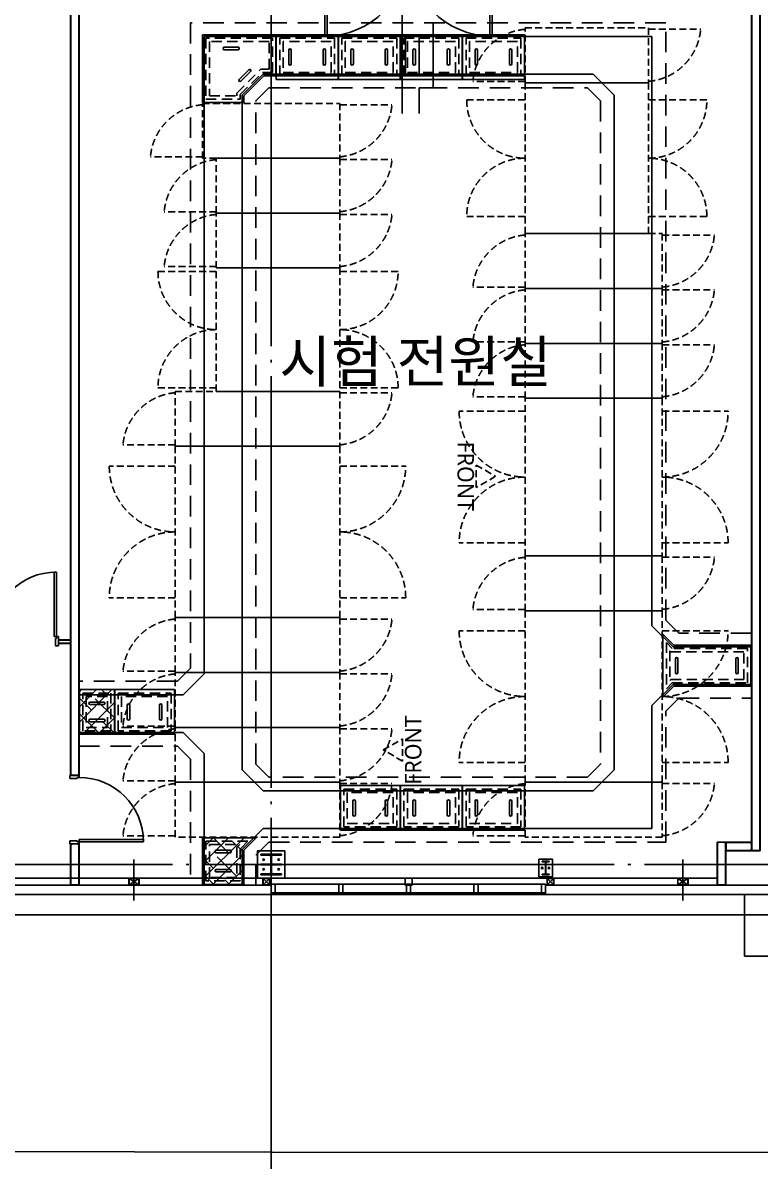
# Model space of a CAD drawing. Header units: millimetres. Extents: x -168200 to 672800, y -7409 to 118800.
# Drawn here: x 61880 to 72628, y 38573 to 55175 of the extents above; entities that cross this region are included whole.
import ezdxf
from ezdxf.enums import TextEntityAlignment as Align

# ---------------------------------------------------------------- set-up
doc = ezdxf.new("R2010")
doc.units = ezdxf.units.MM
doc.header["$LTSCALE"] = 200
for name, pattern in [('CEN-GAUN', [32.2, 30, -1, 0.2, -1]), ('HID', [2.3, 1.5, -0.8]), ('HIDDEN', [0.375, 0.25, -0.125])]:
    doc.linetypes.add(name, pattern=pattern)
for name, color, linetype in [('1 BA', 9, 'Continuous'), ('1 CEN', 15, 'CEN-GAUN'), ('1 FUR', 8, 'HIDDEN'), ('1 RM', 8, 'Continuous')]:
    doc.layers.add(name, color=color, linetype=linetype)
doc.styles.add('GHS', font='malgun.ttf')
doc.styles.add('스타일1', font='malgun.ttf')

msp = doc.modelspace()

# ---------------------------------------------------------------- linework, layer by layer
at = {"layer": '1 BA'}
for p, q in [((72500, 43100), (72500, 56325)), ((72504, 56321), (72504, 43104)), ((72621, 43104), (72621, 56321)), ((72625, 56325), (72625, 43100)), ((62575, 44200), (62575, 56200)), ((62579, 56196), (62579, 44204)), ((62696, 44204), (62696, 56196)), ((62700, 56200), (62700, 44200)), ((66280, 56200), (66280, 54980)), ((66315, 56200), (66315, 54980)), ((68685, 56200), (68685, 54980)), ((68720, 56200), (68720, 54980)), ((67409.1, 55406.8), (67409.1, 54975)), ((67859.1, 55175), (67859.1, 54225)), ((65569.7, 55000), (64500, 55000)), ((64500, 55000), (64500, 54010)), ((71050, 54975), (64525, 54975)), ((64525, 54975), (64525, 45681.8)), ((65569.7, 54400), (65569.7, 55000)), ((66474.7, 55000), (65574.7, 55000)), ((65574.7, 55000), (65574.7, 54350)), ((66315, 54980), (66280, 54980)), ((66474.7, 54350), (66474.7, 55000)), ((67379.7, 55000), (66479.7, 55000)), ((66479.7, 55000), (66479.7, 54350)), ((67379.7, 54350), (67379.7, 55000)), ((68284.7, 55000), (67384.7, 55000)), ((67384.7, 55000), (67384.7, 54350)), ((67409.1, 54975), (67409.1, 54425)), ((67459.1, 54975), (67409.1, 54975)), ((67409.1, 54975), (67659.1, 54975)), ((67459.1, 54425), (67459.1, 54975)), ((67659.1, 54975), (67659.1, 54425)), ((68284.7, 54350), (68284.7, 55000)), ((69189.7, 55000), (68289.7, 55000)), ((68289.7, 55000), (68289.7, 54350)), ((68685, 54980), (68720, 54980)), ((69189.7, 54350), (69189.7, 55000)), ((69189.7, 54400), (69189.7, 55000)), ((71050, 46381.8), (71050, 54975)), ((65016.6, 54818), (64816.6, 54818)), ((64816.6, 54782), (65016.6, 54782)), ((65756.7, 54575), (65756.7, 54775)), ((65792.7, 54775), (65792.7, 54575)), ((66256.7, 54775), (66256.7, 54575)), ((66292.7, 54575), (66292.7, 54775)), ((66661.7, 54575), (66661.7, 54775)), ((66697.7, 54775), (66697.7, 54575)), ((67161.7, 54775), (67161.7, 54575)), ((67197.7, 54575), (67197.7, 54775)), ((67566.7, 54575), (67566.7, 54775)), ((67602.7, 54775), (67602.7, 54575)), ((68066.7, 54775), (68066.7, 54575)), ((68102.7, 54575), (68102.7, 54775)), ((68471.7, 54575), (68471.7, 54775)), ((68507.7, 54775), (68507.7, 54575)), ((68971.7, 54775), (68971.7, 54575)), ((69007.7, 54575), (69007.7, 54775)), ((65174.8, 54490.9), (65033.4, 54349.5)), ((65058.9, 54324.1), (65200.3, 54465.5)), ((65075, 54118.2), (65381.8, 54425)), ((65100, 54107.8), (65392.2, 54400)), ((65381.8, 54425), (70193.2, 54425)), ((65392.2, 54400), (65569.7, 54400)), ((65574.7, 54400), (69189.7, 54400)), ((65574.7, 54350), (66474.7, 54350)), ((66479.7, 54350), (67379.7, 54350)), ((67384.7, 54350), (68284.7, 54350)), ((67409.1, 54425), (67459.1, 54425)), ((67659.1, 54425), (67409.1, 54425)), ((67409.1, 54425), (67409.1, 53853.6)), ((68289.7, 54350), (69189.7, 54350)), ((70193.2, 54425), (70500, 54118.2)), ((67859.1, 54225), (67659.1, 54225)), ((67659.1, 54225), (67659.1, 53853.6)), ((64500, 54010), (65100, 54010)), ((65075, 44281.8), (65075, 54118.2)), ((65100, 54010), (65100, 54107.8)), ((70500, 54118.2), (70500, 44281.8)), ((62335, 46225), (62335, 47165)), ((62335, 47165), (62370, 47165)), ((62370, 46225), (62370, 47165)), ((71356.8, 46075), (71050, 46381.8)), ((62370, 46225), (62335, 46225)), ((62355, 46090), (62355, 46195)), ((62355, 46195), (62370, 46195)), ((62370, 46195), (62370, 46225)), ((62370, 46225), (62400, 46225)), ((62400, 46225), (62400, 46090)), ((62400, 46125), (62400, 46175)), ((62400, 46175), (62575, 46175)), ((62575, 46175), (62575, 46125)), ((71367.2, 46100), (71209.7, 46257.5)), ((71209.7, 46257.5), (71209.7, 45342.5)), ((62400, 46090), (62355, 46090)), ((62355, 46090), (62355, 46090)), ((62355, 46090), (62355, 46090)), ((62575, 46125), (62400, 46125)), ((72500, 46075), (71356.8, 46075)), ((72490, 46100), (71367.2, 46100)), ((72490, 45500), (72490, 46100)), ((72500, 45525), (72500, 46075)), ((71391.7, 45700), (71391.7, 45900)), ((71427.7, 45900), (71427.7, 45700)), ((72272, 45700), (72272, 45900)), ((72308, 45900), (72308, 45700)), ((64525, 45681.8), (64218.2, 45375)), ((71050, 45218.2), (71356.8, 45525)), ((71209.7, 45342.5), (71367.2, 45500)), ((71356.8, 45525), (72500, 45525)), ((71367.2, 45500), (72490, 45500)), ((64218.2, 45375), (62700, 45375)), ((62700, 45375), (62700, 44825)), ((63215.3, 45450), (62705.3, 45450)), ((62705.3, 45450), (62705.3, 44800)), ((63215.3, 44800), (63215.3, 45450)), ((64090.3, 45450), (63220.3, 45450)), ((63220.3, 45450), (63220.3, 44800)), ((64090.3, 44800), (64090.3, 45450)), ((63060.3, 45268), (62860.3, 45268)), ((62860.3, 45232), (63060.3, 45232)), ((63402.3, 45025), (63402.3, 45225)), ((63438.3, 45225), (63438.3, 45025)), ((63872.3, 45225), (63872.3, 45025)), ((63908.3, 45025), (63908.3, 45225)), ((71050, 43425), (71050, 45218.2)), ((62860.3, 45018), (63060.3, 45018)), ((62700, 44825), (64218.2, 44825)), ((63060.3, 44982), (62860.3, 44982)), ((64218.2, 44825), (64525, 44518.2)), ((62705.3, 44800), (63215.3, 44800)), ((63220.3, 44800), (64090.3, 44800)), ((64525, 44518.2), (64525, 42600)), ((62565, 44200), (62565, 44155)), ((62700, 44200), (62565, 44200)), ((62700, 44200), (62575, 44200)), ((62579, 44204), (62696, 44204)), ((62670, 44155), (62670, 44170)), ((62670, 44170), (62700, 44170)), ((62700, 44170), (62700, 44200)), ((65381.8, 43975), (65075, 44281.8)), ((70500, 44281.8), (70193.2, 43975)), ((62565, 44155), (62565, 44155)), ((62565, 44155), (62565, 44155)), ((62565, 44155), (62670, 44155)), ((67379.7, 44050), (66509.7, 44050)), ((66509.7, 44050), (66509.7, 43400)), ((67379.7, 43400), (67379.7, 44050)), ((68284.7, 44050), (67384.7, 44050)), ((67384.7, 44050), (67384.7, 43400)), ((68284.7, 43400), (68284.7, 44050)), ((69189.7, 44050), (68289.7, 44050)), ((68289.7, 44050), (68289.7, 43400)), ((69189.7, 43400), (69189.7, 44050)), ((70193.2, 43975), (65381.8, 43975)), ((66691.7, 43625), (66691.7, 43825)), ((66727.7, 43825), (66727.7, 43625)), ((67161.7, 43825), (67161.7, 43625)), ((67197.7, 43625), (67197.7, 43825)), ((67566.7, 43625), (67566.7, 43825)), ((67602.7, 43825), (67602.7, 43625)), ((68066.7, 43825), (68066.7, 43625)), ((68102.7, 43625), (68102.7, 43825)), ((68471.7, 43625), (68471.7, 43825)), ((68507.7, 43825), (68507.7, 43625)), ((68971.7, 43825), (68971.7, 43625)), ((69007.7, 43625), (69007.7, 43825)), ((65075, 43118.2), (65381.8, 43425)), ((65381.8, 43425), (71050, 43425)), ((66509.7, 43400), (67379.7, 43400)), ((67384.7, 43400), (68284.7, 43400)), ((68289.7, 43400), (69189.7, 43400)), ((62565, 43200), (62565, 43245)), ((62565, 43245), (62565, 43245)), ((62565, 43245), (62565, 43245)), ((62565, 43245), (62670, 43245)), ((62700, 43200), (62565, 43200)), ((62575, 43200), (62700, 43200)), ((62575, 42600), (62575, 43200)), ((62600, 43196), (62579, 43196)), ((62579, 43196), (62579, 42604)), ((62600, 43200), (62600, 43196)), ((62670, 43245), (62670, 43230)), ((62670, 43230), (62700, 43230)), ((62675, 43196), (62675, 43200)), ((62696, 43196), (62675, 43196)), ((62696, 42604), (62696, 43196)), ((62700, 43230), (62700, 43265)), ((62700, 43265), (63640, 43265)), ((62700, 43230), (63640, 43230)), ((62700, 43230), (62700, 43200)), ((62700, 43200), (62700, 42600)), ((63640, 43265), (63640, 43230)), ((64500, 42610), (64500, 43290)), ((64500, 43290), (65282.2, 43290)), ((65282.2, 43290), (65100, 43107.8)), ((72000, 43225), (72125, 43225)), ((72000, 42600), (72000, 43225)), ((72025, 43221), (72004, 43221)), ((72004, 43221), (72004, 42604)), ((72025, 43225), (72025, 43221)), ((72100, 43221), (72100, 43225)), ((72121, 43221), (72100, 43221)), ((72121, 42604), (72121, 43221)), ((72125, 43100), (72125, 43225)), ((72125, 43225), (72500, 43225)), ((72125, 43225), (72125, 42600)), ((72496, 43221), (72129, 43221)), ((72129, 43221), (72129, 43104)), ((72496, 43200), (72496, 43221)), ((72500, 43200), (72496, 43200)), ((72500, 43225), (72500, 43100)), ((64900, 43108), (64700, 43108)), ((64700, 43072), (64900, 43072)), ((65075, 42600), (65075, 43118.2)), ((65100, 43107.8), (65100, 42610)), ((65300, 43100), (65700, 43100)), ((65300, 42700), (65300, 43100)), ((65350, 43035), (65350, 43050)), ((65350, 43050), (65650, 43050)), ((65477, 43035), (65350, 43035)), ((65495, 42783), (65495, 43017)), ((65505, 43017), (65505, 42783)), ((65650, 43035), (65523, 43035)), ((65650, 43050), (65650, 43035)), ((65700, 43100), (65700, 42700)), ((72500, 43100), (72125, 43100)), ((72129, 43104), (72496, 43104)), ((72496, 43104), (72496, 43125)), ((72496, 43125), (72500, 43125)), ((72625, 43100), (72500, 43100)), ((72504, 43104), (72621, 43104)), ((63500, 42975), (63500, 42375)), ((65350, 42906), (65495, 42906)), ((65350, 42894), (65350, 42906)), ((65495, 42894), (65350, 42894)), ((65495, 42906), (65495, 42894)), ((65505, 42906), (65650, 42906)), ((65505, 42894), (65505, 42906)), ((65650, 42894), (65505, 42894)), ((65650, 42906), (65650, 42894)), ((69600, 42980), (69400, 42980)), ((69400, 42980), (69400, 42720)), ((69550, 42950), (69450, 42950)), ((69450, 42950), (69450, 42941)), ((69450, 42941), (69484, 42941)), ((69497, 42928), (69497, 42772)), ((69503, 42772), (69503, 42928)), ((69516, 42941), (69550, 42941)), ((69550, 42941), (69550, 42950)), ((69600, 42720), (69600, 42980)), ((71500, 42975), (71500, 42375)), ((53170, 42700), (72000, 42700)), ((63425, 42600), (63425, 42700)), ((63425, 42700), (63575, 42700)), ((63571, 42604), (63429, 42696)), ((63429, 42604), (63571, 42696)), ((63429, 42604), (63429, 42696)), ((63429, 42696), (63571, 42696)), ((63571, 42696), (63571, 42604)), ((63575, 42700), (63575, 42600)), ((64700, 42828), (64900, 42828)), ((64900, 42792), (64700, 42792)), ((65700, 42700), (65300, 42700)), ((65350, 42750), (65350, 42765)), ((65350, 42765), (65477, 42765)), ((65650, 42750), (65350, 42750)), ((65380, 42600), (65380, 42700)), ((65380, 42700), (65480, 42700)), ((65384, 42696), (65476, 42604)), ((65476, 42696), (65384, 42604)), ((65384, 42604), (65384, 42696)), ((65384, 42696), (65476, 42696)), ((65476, 42696), (65476, 42604)), ((65480, 42700), (65480, 42600)), ((65523, 42765), (65650, 42765)), ((65650, 42765), (65650, 42750)), ((67553, 42700), (67453, 42700)), ((67453, 42700), (67453, 42600)), ((67553, 42600), (67553, 42700)), ((69400, 42720), (69600, 42720)), ((69484, 42759), (69450, 42759)), ((69450, 42759), (69450, 42750)), ((69450, 42750), (69550, 42750)), ((69550, 42759), (69516, 42759)), ((69520, 42600), (69520, 42700)), ((69520, 42700), (69620, 42700)), ((69524, 42696), (69616, 42604)), ((69616, 42696), (69524, 42604)), ((69524, 42604), (69524, 42696)), ((69524, 42696), (69616, 42696)), ((69550, 42750), (69550, 42759)), ((69616, 42696), (69616, 42604)), ((69620, 42700), (69620, 42600)), ((71425, 42600), (71425, 42700)), ((71425, 42700), (71575, 42700)), ((71571, 42604), (71429, 42696)), ((71429, 42604), (71571, 42696)), ((71429, 42604), (71429, 42696)), ((71429, 42696), (71571, 42696)), ((71571, 42696), (71571, 42604)), ((71575, 42700), (71575, 42600)), ((52900, 42600), (65500, 42600)), ((62700, 42600), (62575, 42600)), ((62579, 42604), (62696, 42604)), ((63575, 42600), (63425, 42600)), ((63571, 42604), (63429, 42604)), ((65100, 42610), (64500, 42610)), ((64525, 42600), (65075, 42600)), ((65480, 42600), (65380, 42600)), ((65476, 42604), (65384, 42604)), ((65500, 42615), (65560, 42615)), ((65500, 42465), (65500, 42615)), ((65500, 42465), (65500, 42600)), ((65560, 42615), (65560, 42489)), ((66485, 42614.4), (66545, 42614.4)), ((66485, 42488.4), (66485, 42614.4)), ((66545, 42614.4), (66545, 42488.4)), ((67453, 42600), (67553, 42600)), ((67470, 42614.4), (67530, 42614.4)), ((67470, 42488.4), (67470, 42614.4)), ((67530, 42614.4), (67530, 42488.4)), ((68455, 42614.4), (68515, 42614.4)), ((68455, 42488.4), (68455, 42614.4)), ((68515, 42614.4), (68515, 42488.4)), ((69440, 42615), (69440, 42489)), ((69500, 42615), (69440, 42615)), ((69500, 42615), (69500, 42465)), ((69500, 42465), (69500, 42615)), ((69500, 42600), (72900, 42600)), ((69620, 42600), (69520, 42600)), ((69616, 42604), (69524, 42604)), ((71575, 42600), (71425, 42600)), ((71571, 42604), (71429, 42604)), ((72000, 42600), (72900, 42600)), ((72125, 42600), (72000, 42600)), ((72004, 42604), (72121, 42604)), ((52900, 42465.2), (72900, 42465.2)), ((52900, 42465), (67000, 42465)), ((65560, 42489), (65500, 42489)), ((65530, 42465), (65500, 42465)), ((65530, 42489), (65530, 42465)), ((66545, 42488.4), (66485, 42488.4)), ((66515, 42488.4), (66515, 42464.4)), ((67530, 42488.4), (67470, 42488.4)), ((67500, 42488.4), (67500, 42464.4)), ((68515, 42488.4), (68455, 42488.4)), ((68485, 42488.4), (68485, 42464.4)), ((69440, 42489), (69500, 42489)), ((69470, 42489), (69470, 42465)), ((69470, 42465), (69500, 42465)), ((69500, 42465), (72900, 42465)), ((72900, 42165.2), (52900, 42165.2)), ((65516.7, 38705.3), (57648.5, 38724.4)), ((74179.4, 38699), (65516.7, 38705.3))]:
    msp.add_line(p, q, dxfattribs=at)
at = {"layer": '1 BA', "linetype": 'HID'}
for p, q in [((71250, 55175), (64325, 55175)), ((64325, 55175), (64325, 45764.7)), ((71250, 46464.7), (71250, 55175)), ((65275, 54035.3), (65464.7, 54225)), ((65464.7, 54225), (70110.3, 54225)), ((70110.3, 54225), (70300, 54035.3)), ((65275, 44364.7), (65275, 54035.3)), ((70300, 54035.3), (70300, 44364.7)), ((71439.7, 46275), (71250, 46464.7)), ((72500, 46275), (71439.7, 46275)), ((72500, 45325), (72500, 46275)), ((64325, 45764.7), (64135.3, 45575)), ((64135.3, 45575), (62700, 45575)), ((62700, 45575), (62700, 44625)), ((71250, 45135.3), (71439.7, 45325)), ((71439.7, 45325), (72500, 45325)), ((71250, 43225), (71250, 45135.3)), ((62700, 44625), (64135.3, 44625)), ((64135.3, 44625), (64325, 44435.3)), ((64325, 44435.3), (64325, 42600)), ((65464.7, 44175), (65275, 44364.7)), ((70300, 44364.7), (70110.3, 44175)), ((70110.3, 44175), (65464.7, 44175)), ((65275, 43035.3), (65464.7, 43225)), ((65464.7, 43225), (71250, 43225)), ((65275, 42600), (65275, 43035.3)), ((64325, 42600), (65275, 42600))]:
    msp.add_line(p, q, dxfattribs=at)
at = {"layer": '1 BA', "linetype": 'HID', "ltscale": 0.5}
for p, q in [((65519.7, 54950), (64550, 54950)), ((64550, 54950), (64550, 54060)), ((65469.7, 54900), (64600, 54900)), ((64600, 54900), (64600, 54110)), ((65469.7, 54500), (65469.7, 54900)), ((65519.7, 54450), (65519.7, 54950)), ((65624.7, 54950), (66424.7, 54950)), ((65624.7, 54400), (65624.7, 54950)), ((66374.7, 54900), (65674.7, 54900)), ((65674.7, 54900), (65674.7, 54450)), ((66374.7, 54450), (66374.7, 54900)), ((66424.7, 54950), (66424.7, 54400)), ((66529.7, 54950), (67329.7, 54950)), ((66529.7, 54400), (66529.7, 54950)), ((67279.7, 54900), (66579.7, 54900)), ((66579.7, 54900), (66579.7, 54450)), ((67279.7, 54450), (67279.7, 54900)), ((67329.7, 54950), (67329.7, 54400)), ((67434.7, 54950), (68234.7, 54950)), ((67434.7, 54400), (67434.7, 54950)), ((68184.7, 54900), (67484.7, 54900)), ((67484.7, 54900), (67484.7, 54450)), ((68184.7, 54450), (68184.7, 54900)), ((68234.7, 54950), (68234.7, 54400)), ((68339.7, 54950), (69139.7, 54950)), ((68339.7, 54400), (68339.7, 54950)), ((69089.7, 54900), (68389.7, 54900)), ((68389.7, 54900), (68389.7, 54450)), ((69089.7, 54450), (69089.7, 54900)), ((69139.7, 54950), (69139.7, 54400)), ((65000, 54149.2), (65350.8, 54500)), ((65350.8, 54500), (65469.7, 54500)), ((65050, 54128.5), (65371.5, 54450)), ((65371.5, 54450), (65519.7, 54450)), ((66424.7, 54400), (65624.7, 54400)), ((65674.7, 54450), (66374.7, 54450)), ((67329.7, 54400), (66529.7, 54400)), ((66579.7, 54450), (67279.7, 54450)), ((68234.7, 54400), (67434.7, 54400)), ((67484.7, 54450), (68184.7, 54450)), ((69139.7, 54400), (68339.7, 54400)), ((68389.7, 54450), (69089.7, 54450)), ((65000, 54110), (65000, 54149.2)), ((65050, 54060), (65050, 54128.5)), ((64550, 54060), (65050, 54060)), ((64600, 54110), (65000, 54110)), ((71346.5, 46050), (71259.7, 46136.7)), ((71259.7, 46136.7), (71259.7, 45463.3)), ((71325.8, 46000), (71309.7, 46016)), ((71309.7, 46016), (71309.7, 45584)), ((72390, 46000), (71325.8, 46000)), ((72440, 46050), (71346.5, 46050)), ((72390, 45600), (72390, 46000)), ((72440, 45550), (72440, 46050)), ((71259.7, 45463.3), (71346.5, 45550)), ((71309.7, 45584), (71325.8, 45600)), ((71325.8, 45600), (72390, 45600)), ((71346.5, 45550), (72440, 45550)), ((62755.3, 45400), (63165.3, 45400)), ((62755.3, 44850), (62755.3, 45400)), ((63115.3, 45350), (62805.3, 45350)), ((62805.3, 45350), (62805.3, 44900)), ((63115.3, 44900), (63115.3, 45350)), ((63165.3, 45400), (63165.3, 44850)), ((63270.3, 45400), (64040.3, 45400)), ((63270.3, 44850), (63270.3, 45400)), ((63990.3, 45350), (63320.3, 45350)), ((63320.3, 45350), (63320.3, 44900)), ((63990.3, 44900), (63990.3, 45350)), ((64040.3, 45400), (64040.3, 44850)), ((63165.3, 44850), (62755.3, 44850)), ((62805.3, 44900), (63115.3, 44900)), ((64040.3, 44850), (63270.3, 44850)), ((63320.3, 44900), (63990.3, 44900)), ((66559.7, 44000), (67329.7, 44000)), ((66559.7, 43450), (66559.7, 44000)), ((67329.7, 44000), (67329.7, 43450)), ((67434.7, 44000), (68234.7, 44000)), ((67434.7, 43450), (67434.7, 44000)), ((68234.7, 44000), (68234.7, 43450)), ((68339.7, 44000), (69139.7, 44000)), ((68339.7, 43450), (68339.7, 44000)), ((69139.7, 44000), (69139.7, 43450)), ((67279.7, 43950), (66609.7, 43950)), ((66609.7, 43950), (66609.7, 43500)), ((67279.7, 43500), (67279.7, 43950)), ((68184.7, 43950), (67484.7, 43950)), ((67484.7, 43950), (67484.7, 43500)), ((68184.7, 43500), (68184.7, 43950)), ((69089.7, 43950), (68389.7, 43950)), ((68389.7, 43950), (68389.7, 43500)), ((69089.7, 43500), (69089.7, 43950)), ((66609.7, 43500), (67279.7, 43500)), ((67484.7, 43500), (68184.7, 43500)), ((68389.7, 43500), (69089.7, 43500)), ((67329.7, 43450), (66559.7, 43450)), ((68234.7, 43450), (67434.7, 43450)), ((69139.7, 43450), (68339.7, 43450)), ((64550, 42660), (64550, 43240)), ((64550, 43240), (65161.5, 43240)), ((64600, 42710), (64600, 43190)), ((64600, 43190), (65040.8, 43190)), ((65040.8, 43190), (65000, 43149.2)), ((65161.5, 43240), (65050, 43128.5)), ((65000, 43149.2), (65000, 42710)), ((65050, 43128.5), (65050, 42660)), ((65000, 42710), (64600, 42710)), ((65050, 42660), (64550, 42660))]:
    msp.add_line(p, q, dxfattribs=at)
at = {"layer": '1 BA', "ltscale": 253}
for p, q in [((62401.6, 46165), (62400, 46165)), ((62573.4, 46173.4), (62401.6, 46173.4)), ((62401.6, 46173.4), (62401.6, 46165)), ((62573.4, 46126.6), (62573.4, 46173.4)), ((62400, 46135), (62401.6, 46135)), ((62401.6, 46135), (62401.6, 46126.6)), ((62401.6, 46126.6), (62573.4, 46126.6))]:
    msp.add_line(p, q, dxfattribs=at)
at = {"layer": '1 BA', "linetype": 'Continuous'}
for p, q in [((62705.3, 45425.2), (62730, 45450)), ((62705.3, 45200.7), (62954.5, 45450)), ((62705.3, 44976.2), (63179.1, 45450)), ((62879.2, 45150.1), (62705.3, 45324.1)), ((63103.7, 45374.7), (63028.4, 45450)), ((62753.6, 44800), (63215.3, 45261.7)), ((63215.3, 45038.6), (62935.3, 45318.5)), ((62991.5, 44813.4), (62710.8, 45094)), ((62978.1, 44800), (63215.3, 45037.2)), ((63215.3, 44814.1), (63047.6, 44981.8)), ((63202.6, 44800), (63215.3, 44812.7)), ((64500, 43134.1), (64655.9, 43290)), ((64500, 42909.6), (64880.4, 43290)), ((64500, 42685.1), (65104.9, 43290)), ((64545.6, 43179.7), (64500, 43225.3)), ((64882.4, 43067.4), (64659.8, 43290)), ((65100, 43074.3), (64938.5, 43235.8)), ((64657.8, 42842.9), (64500, 43000.8)), ((64649.4, 42610), (65100, 43060.6)), ((64994.6, 42730.7), (64714, 43011.3)), ((64873.9, 42610), (65100, 42836.1)), ((65100, 42849.8), (65050.7, 42899.1)), ((64666.3, 42610), (64500, 42776.3)), ((64890.8, 42610), (64826.2, 42674.6)), ((65098.4, 42610), (65100, 42611.6)), ((69500, 42615), (65560, 42615))]:
    msp.add_line(p, q, dxfattribs=at)
at = {"layer": '1 BA', "linetype": 'Continuous', "ltscale": 2}
for p, q in [((65530, 42489), (69500, 42489)), ((65530, 42465), (69470, 42465))]:
    msp.add_line(p, q, dxfattribs=at)
at = {"layer": '1 BA', "ltscale": 2}
for p, q in [((72400, 42465), (72400, 41565)), ((72400, 41565), (77400, 41565))]:
    msp.add_line(p, q, dxfattribs=at)
at = {"layer": '1 BA'}
for centre, radius in [((65390, 42970.5), 11), ((65390, 42829.5), 11), ((65610, 42970.5), 11), ((65610, 42829.5), 11), ((69450, 42850), 12), ((69550, 42850), 12)]:
    msp.add_circle(centre, radius, dxfattribs=at)
for centre, radius, start, end in [((66280, 56200), 1220, 270, 0), ((68720, 56200), 1220, 180, 270), ((64816.6, 54800), 18, 90, 270), ((65016.6, 54800), 18, 270, 90), ((65774.7, 54775), 18, 0, 180), ((66274.7, 54775), 18, 0, 180), ((66679.7, 54775), 18, 0, 180), ((67179.7, 54775), 18, 0, 180), ((67584.7, 54775), 18, 0, 180), ((68084.7, 54775), 18, 0, 180), ((68489.7, 54775), 18, 0, 180), ((68989.7, 54775), 18, 0, 180), ((65187.6, 54478.2), 18, 315, 135), ((65774.7, 54575), 18, 180, 0), ((66274.7, 54575), 18, 180, 0), ((66679.7, 54575), 18, 180, 0), ((67179.7, 54575), 18, 180, 0), ((67584.7, 54575), 18, 180, 0), ((68084.7, 54575), 18, 180, 0), ((68489.7, 54575), 18, 180, 0), ((68989.7, 54575), 18, 180, 0), ((65046.1, 54336.8), 18, 135, 315), ((62370, 46225), 940, 90, 180), ((71409.7, 45900), 18, 0, 180), ((72290, 45900), 18, 0, 180), ((71409.7, 45700), 18, 180, 0), ((72290, 45700), 18, 180, 0), ((62860.3, 45250), 18, 90, 270), ((63060.3, 45250), 18, 270, 90), ((63420.3, 45225), 18, 0, 180), ((63890.3, 45225), 18, 0, 180), ((62860.3, 45000), 18, 90, 270), ((63060.3, 45000), 18, 270, 90), ((63420.3, 45025), 18, 180, 0), ((63890.3, 45025), 18, 180, 0), ((62700, 43230), 940, 0, 90), ((66709.7, 43825), 18, 0, 180), ((67179.7, 43825), 18, 0, 180), ((67584.7, 43825), 18, 0, 180), ((68084.7, 43825), 18, 0, 180), ((68489.7, 43825), 18, 0, 180), ((68989.7, 43825), 18, 0, 180), ((66709.7, 43625), 18, 180, 0), ((67179.7, 43625), 18, 180, 0), ((67584.7, 43625), 18, 180, 0), ((68084.7, 43625), 18, 180, 0), ((68489.7, 43625), 18, 180, 0), ((68989.7, 43625), 18, 180, 0), ((64700, 43090), 18, 90, 270), ((64900, 43090), 18, 270, 90), ((65477, 43017), 18, 0, 90), ((65523, 43017), 18, 90, 180), ((69484, 42928), 13, 0.18413, 90.18413), ((69516, 42928), 13, 90.18413, 180.18413), ((64700, 42810), 18, 90, 270), ((64900, 42810), 18, 270, 90), ((65477, 42783), 18, 270, 0), ((65523, 42783), 18, 180, 270), ((69484, 42772), 13, 270.18413, 0.18413), ((69516, 42772), 13, 180.18413, 270.18413)]:
    msp.add_arc(centre, radius, start, end, dxfattribs=at)
at = {"layer": '1 CEN'}
for p, q in [((65500, 95100), (65500, 32900)), ((65500, 95100), (65500, 32900)), ((32300, 42900), (117500, 42900)), ((32300, 42900), (117500, 42900))]:
    msp.add_line(p, q, dxfattribs=at)
at = {"layer": '1 FUR', "ltscale": 2}
for p, q in [((69199.7, 54300), (69199.7, 55100)), ((69199.7, 55100), (70999.7, 55100)), ((69199.7, 54300), (69199.7, 55100)), ((69199.7, 55100), (70999.7, 55100)), ((70999.7, 55100), (70999.7, 54300)), ((70999.7, 55100), (70999.7, 54300)), ((70999.7, 55080), (71759.7, 55080)), ((70999.7, 55080), (71759.7, 55080)), ((69199.7, 54320), (68439.7, 54320)), ((69199.7, 54320), (68439.7, 54320)), ((70999.7, 54300), (69199.7, 54300)), ((69199.7, 52100), (69199.7, 54300)), ((69199.7, 54300), (70999.7, 54300)), ((70999.7, 54300), (69199.7, 54300)), ((69199.7, 52100), (69199.7, 54300)), ((69199.7, 54300), (70999.7, 54300)), ((70999.7, 54300), (70999.7, 52100)), ((70999.7, 54300), (70999.7, 52100)), ((64500.3, 53200), (64500.3, 54000)), ((64500.3, 54000), (66500.3, 54000)), ((64500.3, 53200), (64500.3, 54000)), ((64500.3, 54000), (66500.3, 54000)), ((66500.3, 54000), (66500.3, 53200)), ((66500.3, 54000), (66500.3, 53200)), ((66500.3, 53980), (67260.3, 53980)), ((66500.3, 53980), (67260.3, 53980)), ((69199.7, 54050), (68349.7, 54050)), ((69199.7, 54050), (68349.7, 54050)), ((70999.7, 54050), (71849.7, 54050)), ((70999.7, 54050), (71849.7, 54050)), ((64500.3, 53220), (63740.3, 53220)), ((64500.3, 53220), (63740.3, 53220)), ((66500.3, 53200), (64500.3, 53200)), ((66500.3, 53200), (64500.3, 53200)), ((64700.3, 52400), (64700.3, 53200)), ((64700.3, 53200), (66500.3, 53200)), ((64700.3, 52400), (64700.3, 53200)), ((64700.3, 53200), (66500.3, 53200)), ((66500.3, 53200), (66500.3, 52400)), ((66500.3, 53200), (66500.3, 52400)), ((66500.3, 53180), (67260.3, 53180)), ((66500.3, 53180), (67260.3, 53180)), ((64700.3, 52420), (63940.3, 52420)), ((64700.3, 52420), (63940.3, 52420)), ((66500.3, 52400), (64700.3, 52400)), ((64700.3, 51600), (64700.3, 52400)), ((64700.3, 52400), (66500.3, 52400)), ((66500.3, 52400), (64700.3, 52400)), ((64700.3, 51600), (64700.3, 52400)), ((64700.3, 52400), (66500.3, 52400)), ((66500.3, 52400), (66500.3, 51600)), ((66500.3, 52400), (66500.3, 51600)), ((66500.3, 52380), (67260.3, 52380)), ((66500.3, 52380), (67260.3, 52380)), ((69199.7, 52350), (68349.7, 52350)), ((69199.7, 52350), (68349.7, 52350)), ((70999.7, 52350), (71849.7, 52350)), ((70999.7, 52350), (71849.7, 52350)), ((70999.7, 52100), (69199.7, 52100)), ((69199.7, 51300), (69199.7, 52100)), ((69199.7, 52100), (71199.7, 52100)), ((69199.7, 51300), (69199.7, 52100)), ((69199.7, 52100), (71199.7, 52100)), ((70999.7, 52100), (69199.7, 52100)), ((69199.7, 51300), (69199.7, 52100)), ((69199.7, 52100), (71199.7, 52100)), ((69199.7, 51300), (69199.7, 52100)), ((69199.7, 52100), (71199.7, 52100)), ((71199.7, 52100), (71199.7, 51300)), ((71199.7, 52100), (71199.7, 51300)), ((71199.7, 52100), (71199.7, 51300)), ((71199.7, 52100), (71199.7, 51300)), ((71199.7, 52080), (71959.7, 52080)), ((71199.7, 52080), (71959.7, 52080)), ((64700.3, 51550), (63850.3, 51550)), ((64700.3, 51550), (63850.3, 51550)), ((64700.3, 51620), (63940.3, 51620)), ((64700.3, 51620), (63940.3, 51620)), ((66500.3, 51600), (64700.3, 51600)), ((64700.3, 49800), (64700.3, 51600)), ((64700.3, 51600), (66500.3, 51600)), ((66500.3, 51600), (64700.3, 51600)), ((64700.3, 49800), (64700.3, 51600)), ((64700.3, 51600), (66500.3, 51600)), ((66500.3, 51600), (66500.3, 49800)), ((66500.3, 51600), (66500.3, 49800)), ((66500.3, 51550), (67350.3, 51550)), ((66500.3, 51550), (67350.3, 51550)), ((69199.7, 51320), (68439.7, 51320)), ((69199.7, 51320), (68439.7, 51320)), ((71199.7, 51300), (69199.7, 51300)), ((71199.7, 51300), (69199.7, 51300)), ((69199.7, 50500), (69199.7, 51300)), ((69199.7, 51300), (71199.7, 51300)), ((69199.7, 50500), (69199.7, 51300)), ((69199.7, 51300), (71199.7, 51300)), ((71199.7, 51300), (69199.7, 51300)), ((71199.7, 51300), (69199.7, 51300)), ((69199.7, 50500), (69199.7, 51300)), ((69199.7, 51300), (71199.7, 51300)), ((69199.7, 50500), (69199.7, 51300)), ((69199.7, 51300), (71199.7, 51300)), ((71199.7, 51300), (71199.7, 50500)), ((71199.7, 51300), (71199.7, 50500)), ((71199.7, 51300), (71199.7, 50500)), ((71199.7, 51300), (71199.7, 50500)), ((71199.7, 51280), (71959.7, 51280)), ((71199.7, 51280), (71959.7, 51280)), ((69199.7, 50520), (68439.7, 50520)), ((69199.7, 50520), (68439.7, 50520)), ((71199.7, 50500), (69199.7, 50500)), ((69199.7, 49700), (69199.7, 50500)), ((69199.7, 50500), (71199.7, 50500)), ((71199.7, 50500), (69199.7, 50500)), ((71199.7, 50500), (69199.7, 50500)), ((69199.7, 49700), (69199.7, 50500)), ((69199.7, 50500), (71199.7, 50500)), ((71199.7, 50500), (69199.7, 50500)), ((71199.7, 50500), (71199.7, 49700)), ((71199.7, 50500), (71199.7, 49700)), ((71199.7, 50480), (71959.7, 50480)), ((71199.7, 50480), (71959.7, 50480)), ((64700.3, 49850), (63850.3, 49850)), ((64700.3, 49850), (63850.3, 49850)), ((66500.3, 49850), (67350.3, 49850)), ((66500.3, 49850), (67350.3, 49850)), ((64100.3, 49000), (64100.3, 49800)), ((64100.3, 49800), (66500.3, 49800)), ((64100.3, 49000), (64100.3, 49800)), ((64100.3, 49800), (66500.3, 49800)), ((66500.3, 49800), (64700.3, 49800)), ((66500.3, 49800), (64700.3, 49800)), ((66500.3, 49800), (66500.3, 49000)), ((66500.3, 49800), (66500.3, 49000)), ((66500.3, 49780), (67260.3, 49780)), ((66500.3, 49780), (67260.3, 49780)), ((69199.7, 49720), (68439.7, 49720)), ((69199.7, 49720), (68439.7, 49720)), ((69199.7, 47400), (69199.7, 49700)), ((69199.7, 49700), (71199.7, 49700)), ((71199.7, 49700), (69199.7, 49700)), ((69199.7, 47400), (69199.7, 49700)), ((69199.7, 49700), (71199.7, 49700)), ((71199.7, 49700), (69199.7, 49700)), ((71199.7, 49700), (71199.7, 47400)), ((71199.7, 49700), (71199.7, 47400)), ((69199.7, 49510), (68239.7, 49510)), ((69199.7, 49510), (68239.7, 49510)), ((71199.7, 49510), (72159.7, 49510)), ((71199.7, 49510), (72159.7, 49510)), ((64100.3, 49020), (63340.3, 49020)), ((64100.3, 49020), (63340.3, 49020)), ((66500.3, 49000), (64100.3, 49000)), ((64100.3, 46500), (64100.3, 49000)), ((64100.3, 49000), (66500.3, 49000)), ((66500.3, 49000), (64100.3, 49000)), ((64100.3, 46500), (64100.3, 49000)), ((64100.3, 49000), (66500.3, 49000)), ((66500.3, 49000), (66500.3, 46500)), ((66500.3, 49000), (66500.3, 46500)), ((64100.3, 48710), (63140.3, 48710)), ((64100.3, 48710), (63140.3, 48710)), ((66500.3, 48710), (67460.3, 48710)), ((66500.3, 48710), (67460.3, 48710)), ((68489.7, 48724.2), (68771.5, 48561.4)), ((68489.7, 48398.7), (68489.7, 48724.2)), ((68489.7, 48724.2), (68771.5, 48561.4)), ((68489.7, 48398.7), (68489.7, 48724.2)), ((68771.5, 48561.4), (68489.7, 48398.7)), ((68771.5, 48561.4), (68489.7, 48398.7)), ((69199.7, 47590), (68239.7, 47590)), ((69199.7, 47590), (68239.7, 47590)), ((71199.7, 47590), (72159.7, 47590)), ((71199.7, 47590), (72159.7, 47590)), ((71199.7, 47400), (69199.7, 47400)), ((69199.7, 46600), (69199.7, 47400)), ((69199.7, 47400), (71199.7, 47400)), ((71199.7, 47400), (69199.7, 47400)), ((69199.7, 46600), (69199.7, 47400)), ((69199.7, 47400), (71199.7, 47400)), ((71199.7, 47400), (71199.7, 46600)), ((71199.7, 47400), (71199.7, 46600)), ((71199.7, 47380), (71959.7, 47380)), ((71199.7, 47380), (71959.7, 47380)), ((64100.3, 46790), (63140.3, 46790)), ((64100.3, 46790), (63140.3, 46790)), ((66500.3, 46790), (67460.3, 46790)), ((66500.3, 46790), (67460.3, 46790)), ((64100.3, 45700), (64100.3, 46500)), ((64100.3, 46500), (66500.3, 46500)), ((66500.3, 46500), (64100.3, 46500)), ((64100.3, 45700), (64100.3, 46500)), ((64100.3, 46500), (66500.3, 46500)), ((66500.3, 46500), (64100.3, 46500)), ((66500.3, 46500), (66500.3, 45700)), ((66500.3, 46500), (66500.3, 45700)), ((69199.7, 46620), (68439.7, 46620)), ((69199.7, 46620), (68439.7, 46620)), ((71199.7, 46600), (69199.7, 46600)), ((69199.7, 44100), (69199.7, 46600)), ((69199.7, 46600), (71199.7, 46600)), ((71199.7, 46600), (69199.7, 46600)), ((69199.7, 44100), (69199.7, 46600)), ((69199.7, 46600), (71199.7, 46600)), ((71199.7, 46600), (71199.7, 44100)), ((71199.7, 46600), (71199.7, 44100)), ((66500.3, 46480), (67260.3, 46480)), ((66500.3, 46480), (67260.3, 46480)), ((69199.7, 46310), (68239.7, 46310)), ((69199.7, 46310), (68239.7, 46310)), ((71199.7, 46310), (72159.7, 46310)), ((71199.7, 46310), (72159.7, 46310)), ((64100.3, 45720), (63340.3, 45720)), ((64100.3, 45720), (63340.3, 45720)), ((66500.3, 45700), (64100.3, 45700)), ((64100.3, 44900), (64100.3, 45700)), ((64100.3, 45700), (66500.3, 45700)), ((66500.3, 45700), (64100.3, 45700)), ((64100.3, 44900), (64100.3, 45700)), ((64100.3, 45700), (66500.3, 45700)), ((66500.3, 45700), (66500.3, 44900)), ((66500.3, 45700), (66500.3, 44900)), ((66500.3, 45680), (67260.3, 45680)), ((66500.3, 45680), (67260.3, 45680)), ((64100.3, 44920), (63340.3, 44920)), ((64100.3, 44920), (63340.3, 44920)), ((66500.3, 44900), (64100.3, 44900)), ((64100.3, 44100), (64100.3, 44900)), ((64100.3, 44900), (66500.3, 44900)), ((66500.3, 44900), (64100.3, 44900)), ((64100.3, 44100), (64100.3, 44900)), ((64100.3, 44900), (66500.3, 44900)), ((66500.3, 44900), (66500.3, 44100)), ((66500.3, 44900), (66500.3, 44100)), ((66500.3, 44880), (67260.3, 44880)), ((66500.3, 44880), (67260.3, 44880)), ((67133.3, 44570.4), (67415.2, 44733.1)), ((67133.3, 44570.4), (67415.2, 44733.1)), ((67415.2, 44733.1), (67415.2, 44407.6)), ((67415.2, 44733.1), (67415.2, 44407.6)), ((67415.2, 44407.6), (67133.3, 44570.4)), ((67415.2, 44407.6), (67133.3, 44570.4)), ((69199.7, 44390), (68239.7, 44390)), ((69199.7, 44390), (68239.7, 44390)), ((71199.7, 44390), (72159.7, 44390)), ((71199.7, 44390), (72159.7, 44390)), ((64100.3, 44120), (63340.3, 44120)), ((64100.3, 44120), (63340.3, 44120)), ((66500.3, 44100), (64100.3, 44100)), ((64100.3, 43300), (64100.3, 44100)), ((64100.3, 44100), (66500.3, 44100)), ((66500.3, 44100), (64100.3, 44100)), ((64100.3, 43300), (64100.3, 44100)), ((64100.3, 44100), (66500.3, 44100)), ((66500.3, 44100), (66500.3, 43300)), ((66500.3, 44100), (66500.3, 43300)), ((66500.3, 44080), (67260.3, 44080)), ((66500.3, 44080), (67260.3, 44080)), ((69199.7, 43300), (69199.7, 44100)), ((69199.7, 44100), (71199.7, 44100)), ((71199.7, 44100), (69199.7, 44100)), ((69199.7, 43300), (69199.7, 44100)), ((69199.7, 44100), (71199.7, 44100)), ((71199.7, 44100), (69199.7, 44100)), ((71199.7, 44100), (71199.7, 43300)), ((71199.7, 44100), (71199.7, 43300)), ((71199.7, 44080), (71959.7, 44080)), ((71199.7, 44080), (71959.7, 44080)), ((64100.3, 43320), (63340.3, 43320)), ((64100.3, 43320), (63340.3, 43320)), ((66500.3, 43300), (64100.3, 43300)), ((66500.3, 43300), (64100.3, 43300)), ((69199.7, 43320), (68439.7, 43320)), ((69199.7, 43320), (68439.7, 43320)), ((71199.7, 43300), (69199.7, 43300)), ((71199.7, 43300), (69199.7, 43300))]:
    msp.add_line(p, q, dxfattribs=at)
for centre, radius, start, end in [((69270.7, 54249), 834, 94.88242, 175.11758), ((69270.7, 54249), 834, 94.88242, 175.11758), ((70928.7, 55151), 834, 274.88242, 355.11758), ((70928.7, 55151), 834, 274.88242, 355.11758), ((64571.3, 53149), 834, 94.88242, 175.11758), ((64571.3, 53149), 834, 94.88242, 175.11758), ((66429.3, 54051), 834, 274.88242, 355.11758), ((66429.3, 54051), 834, 274.88242, 355.11758), ((69199.7, 54050), 850, 180, 270), ((69199.7, 54050), 850, 180, 270), ((70999.7, 54050), 850, 270, 0), ((70999.7, 54050), 850, 270, 0), ((64771.3, 52349), 834, 94.88242, 175.11758), ((64771.3, 52349), 834, 94.88242, 175.11758), ((66429.3, 53251), 834, 274.88242, 355.11758), ((66429.3, 53251), 834, 274.88242, 355.11758), ((69199.7, 52350), 850, 90, 180), ((69199.7, 52350), 850, 90, 180), ((70999.7, 52350), 850, 0, 90), ((70999.7, 52350), 850, 0, 90), ((64771.3, 51549), 834, 94.88242, 175.11758), ((64771.3, 51549), 834, 94.88242, 175.11758), ((66429.3, 52451), 834, 274.88242, 355.11758), ((66429.3, 52451), 834, 274.88242, 355.11758), ((69270.7, 51249), 834, 94.88242, 175.11758), ((69270.7, 51249), 834, 94.88242, 175.11758), ((71128.7, 52151), 834, 274.88242, 355.11758), ((71128.7, 52151), 834, 274.88242, 355.11758), ((64700.3, 51550), 850, 180, 270), ((64700.3, 51550), 850, 180, 270), ((66500.3, 51550), 850, 270, 0), ((66500.3, 51550), 850, 270, 0), ((69270.7, 50449), 834, 94.88242, 175.11758), ((69270.7, 50449), 834, 94.88242, 175.11758), ((71128.7, 51351), 834, 274.88242, 355.11758), ((71128.7, 51351), 834, 274.88242, 355.11758), ((64700.3, 49850), 850, 90, 180), ((64700.3, 49850), 850, 90, 180), ((66500.3, 49850), 850, 0, 90), ((66500.3, 49850), 850, 0, 90), ((69270.7, 49649), 834, 94.88242, 175.11758), ((69270.7, 49649), 834, 94.88242, 175.11758), ((71128.7, 50551), 834, 274.88242, 355.11758), ((71128.7, 50551), 834, 274.88242, 355.11758), ((64171.3, 48949), 834, 94.88242, 175.11758), ((64171.3, 48949), 834, 94.88242, 175.11758), ((66429.3, 49851), 834, 274.88242, 355.11758), ((66429.3, 49851), 834, 274.88242, 355.11758), ((69199.7, 49510), 960, 180, 270), ((69199.7, 49510), 960, 180, 270), ((71199.7, 49510), 960, 270, 0), ((71199.7, 49510), 960, 270, 0), ((64100.3, 48710), 960, 180, 270), ((64100.3, 48710), 960, 180, 270), ((66500.3, 48710), 960, 270, 0), ((66500.3, 48710), 960, 270, 0), ((69199.7, 47590), 960, 90, 180), ((69199.7, 47590), 960, 90, 180), ((71199.7, 47590), 960, 0, 90), ((71199.7, 47590), 960, 0, 90), ((64100.3, 46790), 960, 90, 180), ((64100.3, 46790), 960, 90, 180), ((66500.3, 46790), 960, 0, 90), ((66500.3, 46790), 960, 0, 90), ((69270.7, 46549), 834, 94.88242, 175.11758), ((69270.7, 46549), 834, 94.88242, 175.11758), ((71128.7, 47451), 834, 274.88242, 355.11758), ((71128.7, 47451), 834, 274.88242, 355.11758), ((64171.3, 45649), 834, 94.88242, 175.11758), ((64171.3, 45649), 834, 94.88242, 175.11758), ((66429.3, 46551), 834, 274.88242, 355.11758), ((66429.3, 46551), 834, 274.88242, 355.11758), ((69199.7, 46310), 960, 180, 270), ((69199.7, 46310), 960, 180, 270), ((71199.7, 46310), 960, 270, 0), ((71199.7, 46310), 960, 270, 0), ((64171.3, 44849), 834, 94.88242, 175.11758), ((64171.3, 44849), 834, 94.88242, 175.11758), ((66429.3, 45751), 834, 274.88242, 355.11758), ((66429.3, 45751), 834, 274.88242, 355.11758), ((69199.7, 44390), 960, 90, 180), ((69199.7, 44390), 960, 90, 180), ((71199.7, 44390), 960, 0, 90), ((71199.7, 44390), 960, 0, 90), ((64171.3, 44049), 834, 94.88242, 175.11758), ((64171.3, 44049), 834, 94.88242, 175.11758), ((66429.3, 44951), 834, 274.88242, 355.11758), ((66429.3, 44951), 834, 274.88242, 355.11758), ((64171.3, 43249), 834, 94.88242, 175.11758), ((64171.3, 43249), 834, 94.88242, 175.11758), ((66429.3, 44151), 834, 274.88242, 355.11758), ((66429.3, 44151), 834, 274.88242, 355.11758), ((69270.7, 43249), 834, 94.88242, 175.11758), ((69270.7, 43249), 834, 94.88242, 175.11758), ((71128.7, 44151), 834, 274.88242, 355.11758), ((71128.7, 44151), 834, 274.88242, 355.11758)]:
    msp.add_arc(centre, radius, start, end, dxfattribs=at)

# ---------------------------------------------------------------- texts
at = {"layer": '1 FUR', "ltscale": 2, "style": 'GHS'}
for rotation, p in [(270, (68335.9, 48561.4)), (270, (68335.9, 48561.4)), (90, (67569, 44570.4)), (90, (67569, 44570.4))]:
    msp.add_text('FRONT', height=240, rotation=rotation, dxfattribs=at).set_placement(p, align=Align.MIDDLE)
at = {"layer": '1 RM', "style": '스타일1'}
msp.add_text('시험 전원실', height=600, dxfattribs=at).set_placement((67604.3, 50243.5), align=Align.MIDDLE)

doc.saveas('drawing.dxf')
